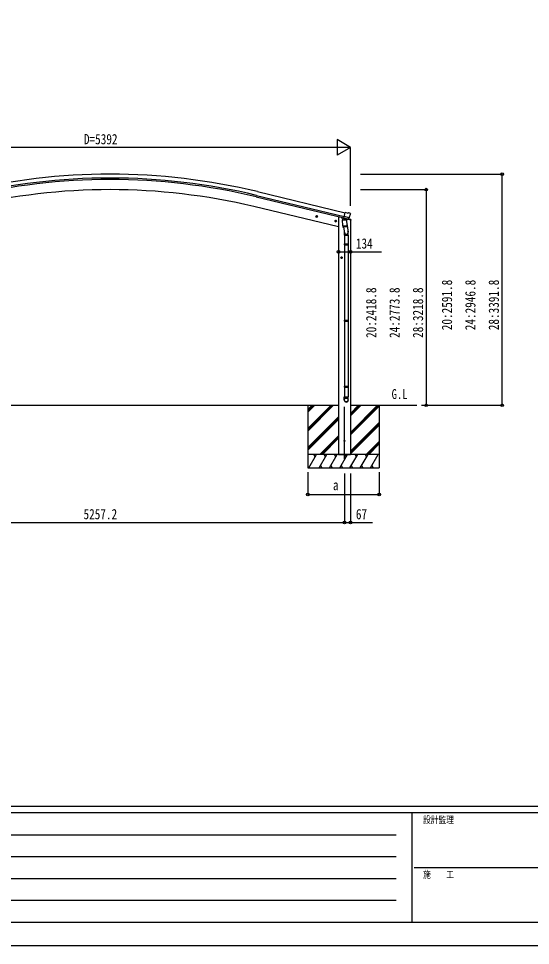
# Model space of a CAD drawing. Units: millimetres, scale not verified. Extents: x -14718 to 14718, y -10395 to 10395.
# Drawn here: x -8977 to -3236, y -10395 to 0 of the extents above; entities that cross this region are included whole.
import ezdxf
from ezdxf.enums import TextEntityAlignment as Align

# ---------------------------------------------------------------- set-up
doc = ezdxf.new("R2010")
doc.units = ezdxf.units.MM
doc.header["$LTSCALE"] = 40
for name, color, linetype in [('0-2_USER1', 3, 'Continuous'), ('0-4_YKK_12', 2, 'Continuous'), ('0-5_YKK_13', 4, 'Continuous'), ('0-6_YKK_A1', 4, 'Continuous'), ('0-7_YKK_D', 6, 'Continuous'), ('0-8_YKK_ZWAK', 7, 'Continuous')]:
    doc.layers.add(name, color=color, linetype=linetype)
doc.styles.add('ＭＳ ゴシック', font='')
doc.styles.get('ＭＳ ゴシック').set_extended_font_data('MS Gothic')

msp = doc.modelspace()

# ---------------------------------------------------------------- linework, layer by layer
at = {"layer": '0-4_YKK_12'}
msp.add_line((-5321, -4938.43), (-5321, -4354.48), dxfattribs=at)
at = {"layer": '0-5_YKK_13'}
for p, q in [((-5288.88, -2181.77), (-5314.81, -2175.55)), ((-5288.88, -2181.77), (-5275.62, -2179.08)), ((-5261.14, -2182.26), (-5274.32, -2179.1)), ((-5642.48, -2217.4), (-5623.03, -2222.07)), ((-5634.88, -2212.54), (-5640.05, -2217.98)), ((-5635.09, -2229.46), (-5630.42, -2210.01)), ((-5627.59, -2214.29), (-5634.88, -2212.54)), ((-5630.62, -2226.93), (-5625.45, -2221.49)), ((-5625.45, -2221.49), (-5627.59, -2214.29)), ((-5428.55, -2268.76), (-5409.11, -2273.43)), ((-5420.96, -2263.9), (-5426.13, -2269.34)), ((-5421.16, -2280.82), (-5416.5, -2261.37)), ((-5413.66, -2265.65), (-5420.96, -2263.9)), ((-5416.7, -2278.29), (-5411.53, -2272.85)), ((-5411.53, -2272.85), (-5413.66, -2265.65)), ((-5356.26, -2229.03), (-5356.26, -2232.18)), ((-5334.22, -2241.42), (-5352.43, -2237.05)), ((-5344.95, -2258.95), (-5299.26, -2255.75)), ((-5340.28, -2325.79), (-5344.95, -2258.95)), ((-5330.54, -2237.18), (-5343.85, -2252.5)), ((-5343.85, -2252.5), (-5343.41, -2258.84)), ((-5329.59, -2237.12), (-5330.54, -2237.18)), ((-5326.51, -2239.59), (-5328.04, -2239.22)), ((-5289.8, -2248.4), (-5326.51, -2239.59)), ((-5267.88, -2233.39), (-5325.38, -2219.59)), ((-5320.56, -2241.41), (-5319.54, -2256.02)), ((-5292.35, -2250.41), (-5318.16, -2256.84)), ((-5301.04, -2252.57), (-5300.81, -2255.86)), ((-5299.26, -2255.75), (-5294.59, -2322.59)), ((-5287.44, -2248.87), (-5294.96, -2247.07)), ((-5251.7, -2261.23), (-5294.52, -2250.95)), ((-5291.64, -2248.63), (-5291.59, -2249.37)), ((-5288.27, -2248.77), (-5289.8, -2248.4)), ((-5284.73, -2248.3), (-5268.35, -2233.81)), ((-5280.94, -2244.95), (-5254, -2251.42)), ((-5258.04, -2184.51), (-5254.19, -2190.81)), ((-5253.82, -2193.09), (-5254.1, -2194.24)), ((-5251.7, -2254.34), (-5251.7, -2261.23)), ((-5340.28, -2325.79), (-5294.59, -2322.59)), ((-5340.27, -2325.78), (-5339.38, -2338.48)), ((-5295.57, -2337.19), (-5337.27, -2340.11)), ((-5331.84, -2339.73), (-5321.11, -2403.32)), ((-5296.32, -2297.82), (-5280.41, -2393.99)), ((-5293.73, -2335.06), (-5294.6, -2322.59)), ((-5294.13, -2336.41), (-5294.12, -2336.41)), ((-5324.26, -2396.5), (-5324.26, -2431.16)), ((-5324.26, -2431.16), (-5278.26, -2431.16)), ((-5322.26, -2431.16), (-5322.26, -2525.16)), ((-5280.26, -2431.16), (-5280.26, -2525.16)), ((-5278.26, -2431.16), (-5278.26, -2396.8)), ((-5324.26, -2527.16), (-5323.26, -2525.16)), ((-5324.26, -2527.16), (-5278.26, -2527.16)), ((-5324.26, -2527.16), (-5324.26, -2535.16)), ((-5324.26, -2535.16), (-5278.26, -2535.16)), ((-5324.26, -2535.16), (-5323.26, -2537.16)), ((-5323.26, -2525.16), (-5279.26, -2525.16)), ((-5323.26, -2537.16), (-5279.26, -2537.16)), ((-5322.26, -2537.16), (-5322.26, -3381.34)), ((-5280.26, -2537.16), (-5280.26, -3381.34)), ((-5278.26, -2527.16), (-5279.26, -2525.16)), ((-5364.2, -2681.01), (-5344.2, -2681.01)), ((-5357.95, -2674.51), (-5361.7, -2681.01)), ((-5350.44, -2674.51), (-5357.95, -2674.51)), ((-5354.2, -2691.01), (-5354.2, -2671.01)), ((-5346.69, -2681.01), (-5350.44, -2674.51)), ((-5350.44, -2687.51), (-5346.69, -2681.01)), ((-5324.26, -3383.34), (-5323.26, -3381.34)), ((-5324.26, -3383.34), (-5278.26, -3383.34)), ((-5324.26, -3383.34), (-5324.26, -3391.34)), ((-5324.26, -3391.34), (-5278.26, -3391.34)), ((-5324.26, -3391.34), (-5323.26, -3393.34)), ((-5323.26, -3381.34), (-5279.26, -3381.34)), ((-5323.26, -3393.34), (-5279.26, -3393.34)), ((-5322.26, -3393.34), (-5322.26, -4121.53)), ((-5280.26, -3393.34), (-5280.26, -4121.53)), ((-5278.26, -3383.34), (-5279.26, -3381.34)), ((-5324.26, -4123.53), (-5323.26, -4121.53)), ((-5324.26, -4123.53), (-5278.26, -4123.53)), ((-5324.26, -4123.53), (-5324.26, -4131.53)), ((-5324.26, -4131.53), (-5278.26, -4131.53)), ((-5324.26, -4131.53), (-5323.26, -4133.53)), ((-5323.26, -4121.53), (-5279.26, -4121.53)), ((-5323.26, -4133.53), (-5279.26, -4133.53)), ((-5322.26, -4133.53), (-5322.26, -4243.53)), ((-5280.26, -4133.53), (-5280.26, -4243.53)), ((-5278.26, -4123.53), (-5279.26, -4121.53)), ((-5324.26, -4277.67), (-5324.26, -4243.53)), ((-5324.26, -4243.53), (-5278.26, -4243.53)), ((-5278.26, -4277.67), (-5278.26, -4243.53))]:
    msp.add_line(p, q, dxfattribs=at)
for points in [[(-5320.24, -2241), (-5329.96, -2238.66), (-5314.81, -2175.55)], [(-5640.05, -2217.98), (-5637.92, -2225.18), (-5630.62, -2226.93)], [(-5426.13, -2269.34), (-5424, -2276.54), (-5416.7, -2278.29)], [(-5320.24, -2241), (-5320, -2241.15), (-5295.24, -2247.09), (-5294.96, -2247.07)], [(-5267.61, -2232.82), (-5268.19, -2233.66), (-5268.35, -2233.81)], [(-5278.26, -2527.16), (-5278.26, -2535.16), (-5279.26, -2537.16)], [(-5361.7, -2681.01), (-5357.95, -2687.51), (-5350.44, -2687.51)], [(-5278.26, -3383.34), (-5278.26, -3391.34), (-5279.26, -3393.34)], [(-5278.26, -4123.53), (-5278.26, -4131.53), (-5279.26, -4133.53)]]:
    msp.add_lwpolyline(points, dxfattribs=at)
for centre, radius in [((-5632.75, -2219.74), 8.5), ((-5632.75, -2219.74), 7.7), ((-5632.75, -2219.74), 6.5), ((-5418.83, -2271.09), 8.5), ((-5418.83, -2271.09), 7.7), ((-5418.83, -2271.09), 6.5), ((-5354.2, -2681.01), 8.5), ((-5354.2, -2681.01), 7.7), ((-5354.2, -2681.01), 6.5), ((-5321, -4737.5), 5)]:
    msp.add_circle(centre, radius, dxfattribs=at)
for centre, radius, start, end in [((-5275.02, -2182.02), 3, 76.5, 101.5), ((-5262.31, -2187.12), 5, 31.5, 76.5), ((-5351.26, -2232.18), 5, 180, 256.5), ((-5327.92, -2238.73), 0.5, 221.23754, 256.5), ((-5321.16, -2241.49), 0.604, 7.79405, 79.40158), ((-5318.51, -2255.87), 1.03, 188.03431, 289.96103), ((-5292.59, -2249.44), 1, 284, 4), ((-5291.14, -2248.59), 0.5, 76.5, 184), ((-5288.16, -2248.28), 0.5, 256.5, 291.76246), ((-5450.9, -2146.99), 202.4, 334.90875, 346.5), ((-5254.7, -2254.34), 3, 0, 76.5), ((-5337.41, -2338.12), 2, 190.53157, 274), ((-5295.71, -2335.2), 2, 274, 322.59038), ((-5295.67, -2335.23), 1.95, 322.52234, 4.95983), ((-5308.26, -2396.8), 30, 0, 2.54858)]:
    msp.add_arc(centre, radius, start, end, dxfattribs=at)
for centre, major_axis, ratio, start_param, end_param in [((-5286.74, -2245.95), (0.73, -2.92), 0.997631, 5.80419048, 5.89294842), ((-5286.77, -2245.82), (-2.63, 3.16), 0.650902, 2.11455212, 2.18736272), ((-5286.72, -2246.05), (0.73, -2.92), 0.997631, 5.96575902, 6.76218013), ((-5256.74, -2192.37), (1.57, -2.57), 0.99628, 0.7835347, 1.57079633), ((-5301.26, -2396.5), (-23, 0), 0.996195, 6.00006778, 10.01034486), ((-5301.26, -2396.5), (-21, 0), 0.996195, 0.33194589, 3.34827059), ((-5301.26, -4275.93), (23, 0), 0.996195, 6.28318531, 9.42477796), ((-5301.26, -4277.67), (23, 0), 0.996195, 6.28318531, 9.42477796), ((-5301.26, -4277.67), (0, -23.43), 0.981806, 4.71238898, 7.85398163)]:
    msp.add_ellipse(centre, major_axis=major_axis, ratio=ratio, start_param=start_param, end_param=end_param, dxfattribs=at)
msp.add_ellipse((-5301.26, -4277.67), major_axis=(-21, 0), ratio=0.996195, dxfattribs=at)
at = {"layer": '0-6_YKK_A1'}
for p, q in [((-6298.45, -1941.12), (-5315.2, -2177.18)), ((-6312.45, -1999.47), (-5329.21, -2235.52)), ((-6308.52, -1983.1), (-5325.28, -2219.16)), ((-5388, -2337.62), (-6338.83, -2109.34)), ((-5388, -2224.5), (-5375.12, -2224.5)), ((-5388, -2224.5), (-5388, -4887.5)), ((-5254, -2260.78), (-5254, -4887.5)), ((-10511.21, -4337.5), (-5388, -4337.5)), ((-5731.78, -4337.5), (-5731.78, -5037.5)), ((-5731.78, -4598.23), (-5471.05, -4337.5)), ((-5731.78, -4612.37), (-5456.91, -4337.5)), ((-5731.78, -4626.51), (-5442.77, -4337.5)), ((-5731.78, -4414.38), (-5654.9, -4337.5)), ((-5731.78, -4400.24), (-5669.04, -4337.5)), ((-5731.78, -4386.1), (-5683.18, -4337.5)), ((-5254.03, -4640.98), (-4950.55, -4337.5)), ((-5254.03, -4655.12), (-4936.41, -4337.5)), ((-5254.03, -4457.13), (-5134.4, -4337.5)), ((-5254.03, -4442.99), (-5148.54, -4337.5)), ((-5254.03, -4428.85), (-5162.68, -4337.5)), ((-5254.03, -4669.26), (-4931.78, -4347.01)), ((-5254, -4337.5), (-4511.39, -4337.51)), ((-4931.78, -4337.5), (-4931.78, -5037.5)), ((-5731.78, -4810.36), (-5388, -4466.58)), ((-5731.78, -4824.5), (-5388, -4480.72)), ((-5731.78, -4838.64), (-5388, -4494.86)), ((-5254.03, -4853.11), (-4931.78, -4530.86)), ((-5254.03, -4867.25), (-4931.78, -4545)), ((-5254.03, -4881.39), (-4931.78, -4559.14)), ((-5596.79, -4887.5), (-5388, -4678.71)), ((-5582.65, -4887.5), (-5388, -4692.85)), ((-5568.5, -4887.5), (-5388, -4706.99)), ((-5076.29, -4887.5), (-4931.78, -4742.99)), ((-5062.15, -4887.5), (-4931.78, -4757.13)), ((-5048, -4887.5), (-4931.78, -4771.28)), ((-4931.78, -4887.5), (-5731.78, -4887.5)), ((-5721.49, -5037.5), (-5634.89, -4887.5)), ((-5649.89, -4913.48), (-5664.89, -4887.5)), ((-5606.02, -5037.5), (-5519.42, -4887.5)), ((-5534.42, -4913.48), (-5549.42, -4887.5)), ((-5490.55, -5037.5), (-5403.95, -4887.5)), ((-5418.95, -4913.48), (-5433.95, -4887.5)), ((-5388, -4887.5), (-5254, -4887.5)), ((-5375.08, -5037.5), (-5288.48, -4887.5)), ((-5303.48, -4913.48), (-5318.48, -4887.5)), ((-5259.61, -5037.5), (-5173.01, -4887.5)), ((-5188.01, -4913.48), (-5203.01, -4887.5)), ((-5144.14, -5037.5), (-5057.54, -4887.5)), ((-5087.54, -4887.5), (-5072.54, -4913.48)), ((-5028.67, -5037.5), (-4942.07, -4887.5)), ((-5731.78, -5037.5), (-4931.78, -5037.5)), ((-5591.02, -5011.52), (-5576.02, -5037.5)), ((-5475.55, -5011.52), (-5460.55, -5037.5)), ((-5360.08, -5011.52), (-5345.08, -5037.5)), ((-5244.61, -5011.52), (-5229.61, -5037.5)), ((-5129.14, -5011.52), (-5114.14, -5037.5)), ((-5013.67, -5011.52), (-4998.67, -5037.5))]:
    msp.add_line(p, q, dxfattribs=at)
for radius in [7073, 7029.83, 7013, 6900]:
    msp.add_arc((-7949.61, -8818.7), radius, 76.5, 103.5, dxfattribs=at)
at = {"layer": '0-7_YKK_D'}
for p, q in [((-5428.53, -1445.7), (-10470.68, -1445.7)), ((-5253.53, -1445.7), (-5556.64, -1445.7)), ((-5253.53, -1445.7), (-5405.09, -1358.2)), ((-5405.09, -1358.2), (-5405.09, -1533.2)), ((-5253.53, -1445.7), (-5405.09, -1533.2)), ((-5253.53, -2098.56), (-5253.53, -1444.7)), ((-5143.52, -1745.7), (-3553, -1745.7)), ((-3554, -4337.49), (-3554, -1745.7)), ((-5140.25, -1918.7), (-4403, -1918.7)), ((-4404, -1918.7), (-4404, -4337.49)), ((-4459.29, -4337.49), (-3553, -4337.49)), ((-4459.29, -4337.49), (-4403, -4337.49)), ((-5731.78, -5087.5), (-5731.78, -5338.5)), ((-4931.78, -5087.5), (-4931.78, -5338.5)), ((-5321, -5100.96), (-5321, -5651.96)), ((-5321, -5100.96), (-5321, -5651.96)), ((-5254, -5100.96), (-5254, -5651.96)), ((-5731.78, -5337.5), (-4931.78, -5337.5)), ((-10578.21, -5650.96), (-5321, -5650.96))]:
    msp.add_line(p, q, dxfattribs=at)
for points in [[(-5388, -2616.08), (-5254, -2616.08), (-4906.9, -2616.08)], [(-5321, -5650.96), (-5254, -5650.96), (-5007.7, -5650.96)]]:
    msp.add_lwpolyline(points, dxfattribs=at)
for centre in [(-3554, -1745.7), (-4404, -1918.7), (-5388, -2616.08), (-5254, -2616.08), (-4404, -4337.49), (-3554, -4337.49), (-5731.78, -5337.5), (-4931.78, -5337.5), (-5321, -5650.96), (-5321, -5650.96), (-5254, -5650.96)]:
    msp.add_circle(centre, 14.88, dxfattribs=at)
at = {"layer": '0-8_YKK_ZWAK'}
for p, q in [((13632.57, -8837.5), (-13667.43, -8837.5)), ((-4567.43, -8907.5), (-13667.43, -8907.5)), ((-4567.43, -8907.5), (-4567.43, -10132.5)), ((-17.43, -8907.5), (-4567.43, -8907.5)), ((-13518.68, -9152.5), (-4742.43, -9152.5)), ((-13518.68, -9397.5), (-4742.43, -9397.5)), ((-4541.18, -9520), (-17.43, -9520)), ((-13518.68, -9642.5), (-4742.43, -9642.5)), ((-13518.68, -9887.5), (-4742.43, -9887.5)), ((-13667.43, -10132.5), (-4567.43, -10132.5)), ((-4567.43, -10132.5), (-17.43, -10132.5))]:
    msp.add_line(p, q, dxfattribs=at)
msp.add_lwpolyline([(-14717.5, -10395), (14717.5, -10395), (14717.5, 10395), (-14717.5, 10395)], close=True, dxfattribs=at)

# ---------------------------------------------------------------- texts
at = {"layer": '0-2_USER1', "style": 'ＭＳ ゴシック', "width": 0.8}
msp.add_text('G.L', height=110, dxfattribs=at).set_placement((-4792.83, -4299.09), align=Align.BOTTOM_LEFT)
at = {"layer": '0-7_YKK_D', "style": 'ＭＳ ゴシック', "width": 0.8}
for s, p in [('D=5392', (-8243.61, -1444.7)), ('134', (-5193.5, -2615.08)), ('a', (-5451.18, -5324.25)), ('5257.2', (-8247.81, -5649.96)), ('67', (-5193.5, -5649.96))]:
    msp.add_text(s, height=115.5, dxfattribs=at).set_placement(p, align=Align.BOTTOM_LEFT)
for s, p in [('20:2591.8', (-4080, -3495.19)), ('24:2946.8', (-3817.5, -3495.19)), ('28:3391.8', (-3555, -3495.19)), ('20:2418.8', (-4930, -3581.69)), ('24:2773.8', (-4667.5, -3581.69)), ('28:3218.8', (-4405, -3581.69))]:
    msp.add_text(s, height=115.5, rotation=90, dxfattribs=at).set_placement(p, align=Align.BOTTOM_LEFT)
at = {"layer": '0-8_YKK_ZWAK', "style": 'ＭＳ ゴシック', "width": 0.8}
for s, p in [('設計監理', (-4439.1, -9047.5)), ('施\u3000\u3000工', (-4439.1, -9660))]:
    msp.add_text(s, height=76.98, dxfattribs=at).set_placement(p, align=Align.BOTTOM_LEFT)

doc.saveas('drawing.dxf')
